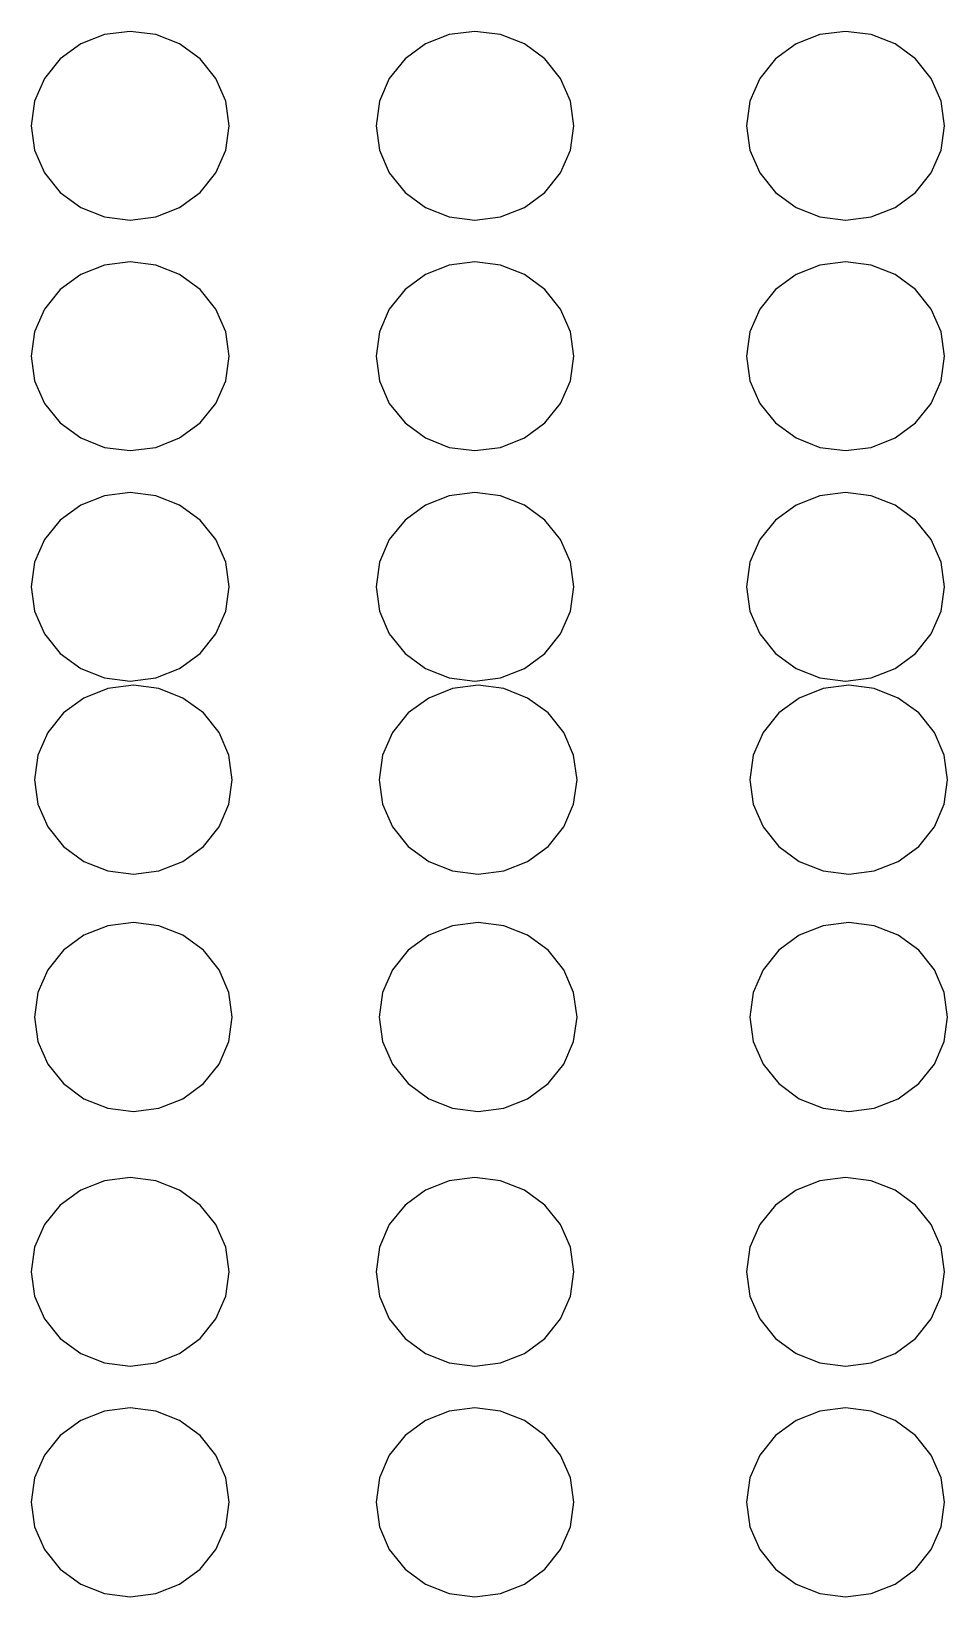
# Model space of a CAD drawing. Header units: inches. Extents: x 710 to 5347, y 114 to 2471.
# Drawn here: x 1197.6 to 1267.1, y 734.3 to 852.9 of the extents above; entities that cross this region are included whole.
import ezdxf

# ---------------------------------------------------------------- set-up
doc = ezdxf.new("R2010")
doc.units = ezdxf.units.IN
doc.header["$MEASUREMENT"] = 0
doc.layers.add('Edges', color=7, linetype='Continuous')

# ---------------------------------------------------------------- blocks, each defined once
blk = doc.blocks.new('fire alarm fr')
at = {"layer": 'Edges'}
for p, q in [((-1912.21, 1039.19), (-1914.15, 1038.95)), ((-1910.27, 1038.95), (-1912.21, 1039.19)), ((-1886.1, 1039.19), (-1888.04, 1038.95)), ((-1884.16, 1038.95), (-1886.1, 1039.19)), ((-1858.02, 1039.19), (-1859.96, 1038.95)), ((-1856.08, 1038.95), (-1858.02, 1039.19)), ((-1915.96, 1038.24), (-1917.51, 1037.1)), ((-1914.15, 1038.95), (-1915.96, 1038.24)), ((-1908.47, 1038.24), (-1910.27, 1038.95)), ((-1906.91, 1037.1), (-1908.47, 1038.24)), ((-1889.84, 1038.24), (-1891.39, 1037.1)), ((-1888.04, 1038.95), (-1889.84, 1038.24)), ((-1882.35, 1038.24), (-1884.16, 1038.95)), ((-1880.8, 1037.1), (-1882.35, 1038.24)), ((-1861.77, 1038.24), (-1863.32, 1037.1)), ((-1859.96, 1038.95), (-1861.77, 1038.24)), ((-1854.27, 1038.24), (-1856.08, 1038.95)), ((-1852.72, 1037.1), (-1854.27, 1038.24)), ((-1917.51, 1037.1), (-1918.7, 1035.62)), ((-1905.72, 1035.62), (-1906.91, 1037.1)), ((-1891.39, 1037.1), (-1892.59, 1035.62)), ((-1879.61, 1035.62), (-1880.8, 1037.1)), ((-1863.32, 1037.1), (-1864.51, 1035.62)), ((-1851.53, 1035.62), (-1852.72, 1037.1)), ((-1918.7, 1035.62), (-1919.45, 1033.89)), ((-1904.97, 1033.89), (-1905.72, 1035.62)), ((-1892.59, 1035.62), (-1893.33, 1033.89)), ((-1878.86, 1033.89), (-1879.61, 1035.62)), ((-1864.51, 1035.62), (-1865.26, 1033.89)), ((-1850.78, 1033.89), (-1851.53, 1035.62)), ((-1919.45, 1033.89), (-1919.71, 1032.04)), ((-1904.72, 1032.04), (-1904.97, 1033.89)), ((-1893.33, 1033.89), (-1893.59, 1032.04)), ((-1878.6, 1032.04), (-1878.86, 1033.89)), ((-1865.26, 1033.89), (-1865.52, 1032.04)), ((-1850.53, 1032.04), (-1850.78, 1033.89)), ((-1919.71, 1032.04), (-1919.45, 1030.19)), ((-1904.97, 1030.19), (-1904.72, 1032.04)), ((-1893.59, 1032.04), (-1893.33, 1030.19)), ((-1878.86, 1030.19), (-1878.6, 1032.04)), ((-1865.52, 1032.04), (-1865.26, 1030.19)), ((-1850.78, 1030.19), (-1850.53, 1032.04)), ((-1919.45, 1030.19), (-1918.7, 1028.47)), ((-1905.72, 1028.47), (-1904.97, 1030.19)), ((-1893.33, 1030.19), (-1892.59, 1028.47)), ((-1879.61, 1028.47), (-1878.86, 1030.19)), ((-1865.26, 1030.19), (-1864.51, 1028.47)), ((-1851.53, 1028.47), (-1850.78, 1030.19)), ((-1918.7, 1028.47), (-1917.51, 1026.99)), ((-1906.91, 1026.99), (-1905.72, 1028.47)), ((-1892.59, 1028.47), (-1891.39, 1026.99)), ((-1880.8, 1026.99), (-1879.61, 1028.47)), ((-1864.51, 1028.47), (-1863.32, 1026.99)), ((-1852.72, 1026.99), (-1851.53, 1028.47)), ((-1917.51, 1026.99), (-1915.96, 1025.85)), ((-1908.47, 1025.85), (-1906.91, 1026.99)), ((-1891.39, 1026.99), (-1889.84, 1025.85)), ((-1882.35, 1025.85), (-1880.8, 1026.99)), ((-1863.32, 1026.99), (-1861.77, 1025.85)), ((-1854.27, 1025.85), (-1852.72, 1026.99)), ((-1915.96, 1025.85), (-1914.15, 1025.14)), ((-1914.15, 1025.14), (-1912.21, 1024.89)), ((-1912.21, 1024.89), (-1910.27, 1025.14)), ((-1910.27, 1025.14), (-1908.47, 1025.85)), ((-1889.84, 1025.85), (-1888.04, 1025.14)), ((-1888.04, 1025.14), (-1886.1, 1024.89)), ((-1886.1, 1024.89), (-1884.16, 1025.14)), ((-1884.16, 1025.14), (-1882.35, 1025.85)), ((-1861.77, 1025.85), (-1859.96, 1025.14)), ((-1859.96, 1025.14), (-1858.02, 1024.89)), ((-1858.02, 1024.89), (-1856.08, 1025.14)), ((-1856.08, 1025.14), (-1854.27, 1025.85)), ((-1914.15, 1021.48), (-1915.96, 1020.77)), ((-1912.21, 1021.72), (-1914.15, 1021.48)), ((-1910.27, 1021.48), (-1912.21, 1021.72)), ((-1908.47, 1020.77), (-1910.27, 1021.48)), ((-1888.04, 1021.48), (-1889.84, 1020.77)), ((-1886.1, 1021.72), (-1888.04, 1021.48)), ((-1884.16, 1021.48), (-1886.1, 1021.72)), ((-1882.35, 1020.77), (-1884.16, 1021.48)), ((-1859.96, 1021.48), (-1861.77, 1020.77)), ((-1858.02, 1021.72), (-1859.96, 1021.48)), ((-1856.08, 1021.48), (-1858.02, 1021.72)), ((-1854.27, 1020.77), (-1856.08, 1021.48)), ((-1915.96, 1020.77), (-1917.51, 1019.63)), ((-1906.91, 1019.63), (-1908.47, 1020.77)), ((-1889.84, 1020.77), (-1891.39, 1019.63)), ((-1880.8, 1019.63), (-1882.35, 1020.77)), ((-1861.77, 1020.77), (-1863.32, 1019.63)), ((-1852.72, 1019.63), (-1854.27, 1020.77)), ((-1917.51, 1019.63), (-1918.7, 1018.15)), ((-1905.72, 1018.15), (-1906.91, 1019.63)), ((-1891.39, 1019.63), (-1892.59, 1018.15)), ((-1879.61, 1018.15), (-1880.8, 1019.63)), ((-1863.32, 1019.63), (-1864.51, 1018.15)), ((-1851.53, 1018.15), (-1852.72, 1019.63)), ((-1918.7, 1018.15), (-1919.45, 1016.43)), ((-1904.97, 1016.43), (-1905.72, 1018.15)), ((-1892.59, 1018.15), (-1893.33, 1016.43)), ((-1878.86, 1016.43), (-1879.61, 1018.15)), ((-1864.51, 1018.15), (-1865.26, 1016.43)), ((-1850.78, 1016.43), (-1851.53, 1018.15)), ((-1919.45, 1016.43), (-1919.71, 1014.57)), ((-1904.72, 1014.57), (-1904.97, 1016.43)), ((-1893.33, 1016.43), (-1893.59, 1014.57)), ((-1878.6, 1014.57), (-1878.86, 1016.43)), ((-1865.26, 1016.43), (-1865.52, 1014.57)), ((-1850.53, 1014.57), (-1850.78, 1016.43)), ((-1919.71, 1014.57), (-1919.45, 1012.72)), ((-1904.97, 1012.72), (-1904.72, 1014.57)), ((-1893.59, 1014.57), (-1893.33, 1012.72)), ((-1878.86, 1012.72), (-1878.6, 1014.57)), ((-1865.52, 1014.57), (-1865.26, 1012.72)), ((-1850.78, 1012.72), (-1850.53, 1014.57)), ((-1919.45, 1012.72), (-1918.7, 1011)), ((-1905.72, 1011), (-1904.97, 1012.72)), ((-1893.33, 1012.72), (-1892.59, 1011)), ((-1879.61, 1011), (-1878.86, 1012.72)), ((-1865.26, 1012.72), (-1864.51, 1011)), ((-1851.53, 1011), (-1850.78, 1012.72)), ((-1918.7, 1011), (-1917.51, 1009.52)), ((-1906.91, 1009.52), (-1905.72, 1011)), ((-1892.59, 1011), (-1891.39, 1009.52)), ((-1880.8, 1009.52), (-1879.61, 1011)), ((-1864.51, 1011), (-1863.32, 1009.52)), ((-1852.72, 1009.52), (-1851.53, 1011)), ((-1917.51, 1009.52), (-1915.96, 1008.38)), ((-1908.47, 1008.38), (-1906.91, 1009.52)), ((-1891.39, 1009.52), (-1889.84, 1008.38)), ((-1882.35, 1008.38), (-1880.8, 1009.52)), ((-1863.32, 1009.52), (-1861.77, 1008.38)), ((-1854.27, 1008.38), (-1852.72, 1009.52)), ((-1915.96, 1008.38), (-1914.15, 1007.67)), ((-1910.27, 1007.67), (-1908.47, 1008.38)), ((-1889.84, 1008.38), (-1888.04, 1007.67)), ((-1884.16, 1007.67), (-1882.35, 1008.38)), ((-1861.77, 1008.38), (-1859.96, 1007.67)), ((-1856.08, 1007.67), (-1854.27, 1008.38)), ((-1914.15, 1007.67), (-1912.21, 1007.43)), ((-1912.21, 1007.43), (-1910.27, 1007.67)), ((-1888.04, 1007.67), (-1886.1, 1007.43)), ((-1886.1, 1007.43), (-1884.16, 1007.67)), ((-1859.96, 1007.67), (-1858.02, 1007.43)), ((-1858.02, 1007.43), (-1856.08, 1007.67)), ((-1914.15, 1004.01), (-1915.96, 1003.3)), ((-1912.21, 1004.26), (-1914.15, 1004.01)), ((-1910.27, 1004.01), (-1912.21, 1004.26)), ((-1908.47, 1003.3), (-1910.27, 1004.01)), ((-1888.04, 1004.01), (-1889.84, 1003.3)), ((-1886.1, 1004.26), (-1888.04, 1004.01)), ((-1884.16, 1004.01), (-1886.1, 1004.26)), ((-1882.35, 1003.3), (-1884.16, 1004.01)), ((-1859.96, 1004.01), (-1861.77, 1003.3)), ((-1858.02, 1004.26), (-1859.96, 1004.01)), ((-1856.08, 1004.01), (-1858.02, 1004.26)), ((-1854.27, 1003.3), (-1856.08, 1004.01)), ((-1915.96, 1003.3), (-1917.51, 1002.16)), ((-1906.91, 1002.16), (-1908.47, 1003.3)), ((-1889.84, 1003.3), (-1891.39, 1002.16)), ((-1880.8, 1002.16), (-1882.35, 1003.3)), ((-1861.77, 1003.3), (-1863.32, 1002.16)), ((-1852.72, 1002.16), (-1854.27, 1003.3)), ((-1917.51, 1002.16), (-1918.7, 1000.68)), ((-1905.72, 1000.68), (-1906.91, 1002.16)), ((-1891.39, 1002.16), (-1892.59, 1000.68)), ((-1879.61, 1000.68), (-1880.8, 1002.16)), ((-1863.32, 1002.16), (-1864.51, 1000.68)), ((-1851.53, 1000.68), (-1852.72, 1002.16)), ((-1918.7, 1000.68), (-1919.45, 998.96)), ((-1904.97, 998.96), (-1905.72, 1000.68)), ((-1892.59, 1000.68), (-1893.33, 998.96)), ((-1878.86, 998.96), (-1879.61, 1000.68)), ((-1864.51, 1000.68), (-1865.26, 998.96)), ((-1850.78, 998.96), (-1851.53, 1000.68)), ((-1919.45, 998.96), (-1919.71, 997.11)), ((-1904.72, 997.11), (-1904.97, 998.96)), ((-1893.33, 998.96), (-1893.59, 997.11)), ((-1878.6, 997.11), (-1878.86, 998.96)), ((-1865.26, 998.96), (-1865.52, 997.11)), ((-1850.53, 997.11), (-1850.78, 998.96)), ((-1919.71, 997.11), (-1919.45, 995.26)), ((-1904.97, 995.26), (-1904.72, 997.11)), ((-1893.59, 997.11), (-1893.33, 995.26)), ((-1878.86, 995.26), (-1878.6, 997.11)), ((-1865.52, 997.11), (-1865.26, 995.26)), ((-1850.78, 995.26), (-1850.53, 997.11)), ((-1919.45, 995.26), (-1918.7, 993.53)), ((-1905.72, 993.53), (-1904.97, 995.26)), ((-1893.33, 995.26), (-1892.59, 993.53)), ((-1879.61, 993.53), (-1878.86, 995.26)), ((-1865.26, 995.26), (-1864.51, 993.53)), ((-1851.53, 993.53), (-1850.78, 995.26)), ((-1918.7, 993.53), (-1917.51, 992.05)), ((-1906.91, 992.05), (-1905.72, 993.53)), ((-1892.59, 993.53), (-1891.39, 992.05)), ((-1880.8, 992.05), (-1879.61, 993.53)), ((-1864.51, 993.53), (-1863.32, 992.05)), ((-1852.72, 992.05), (-1851.53, 993.53)), ((-1917.51, 992.05), (-1915.96, 990.91)), ((-1908.47, 990.91), (-1906.91, 992.05)), ((-1891.39, 992.05), (-1889.84, 990.91)), ((-1882.35, 990.91), (-1880.8, 992.05)), ((-1863.32, 992.05), (-1861.77, 990.91)), ((-1854.27, 990.91), (-1852.72, 992.05)), ((-1915.96, 990.91), (-1914.15, 990.2)), ((-1910.27, 990.2), (-1908.47, 990.91)), ((-1889.84, 990.91), (-1888.04, 990.2)), ((-1884.16, 990.2), (-1882.35, 990.91)), ((-1861.77, 990.91), (-1859.96, 990.2)), ((-1856.08, 990.2), (-1854.27, 990.91)), ((-1913.91, 989.4), (-1915.72, 988.68)), ((-1914.15, 990.2), (-1912.21, 989.96)), ((-1911.97, 989.64), (-1913.91, 989.4)), ((-1912.21, 989.96), (-1910.27, 990.2)), ((-1910.03, 989.4), (-1911.97, 989.64)), ((-1908.22, 988.68), (-1910.03, 989.4)), ((-1887.79, 989.4), (-1889.6, 988.68)), ((-1888.04, 990.2), (-1886.1, 989.96)), ((-1885.85, 989.64), (-1887.79, 989.4)), ((-1886.1, 989.96), (-1884.16, 990.2)), ((-1883.91, 989.4), (-1885.85, 989.64)), ((-1882.11, 988.68), (-1883.91, 989.4)), ((-1859.72, 989.4), (-1861.53, 988.68)), ((-1859.96, 990.2), (-1858.02, 989.96)), ((-1857.78, 989.64), (-1859.72, 989.4)), ((-1858.02, 989.96), (-1856.08, 990.2)), ((-1855.84, 989.4), (-1857.78, 989.64)), ((-1854.03, 988.68), (-1855.84, 989.4)), ((-1915.72, 988.68), (-1917.27, 987.55)), ((-1906.67, 987.55), (-1908.22, 988.68)), ((-1889.6, 988.68), (-1891.15, 987.55)), ((-1880.56, 987.55), (-1882.11, 988.68)), ((-1861.53, 988.68), (-1863.08, 987.55)), ((-1852.48, 987.55), (-1854.03, 988.68)), ((-1917.27, 987.55), (-1918.46, 986.07)), ((-1905.48, 986.07), (-1906.67, 987.55)), ((-1891.15, 987.55), (-1892.34, 986.07)), ((-1879.36, 986.07), (-1880.56, 987.55)), ((-1863.08, 987.55), (-1864.27, 986.07)), ((-1851.29, 986.07), (-1852.48, 987.55)), ((-1918.46, 986.07), (-1919.21, 984.34)), ((-1904.73, 984.34), (-1905.48, 986.07)), ((-1892.34, 986.07), (-1893.09, 984.34)), ((-1878.62, 984.34), (-1879.36, 986.07)), ((-1864.27, 986.07), (-1865.02, 984.34)), ((-1850.54, 984.34), (-1851.29, 986.07)), ((-1919.21, 984.34), (-1919.47, 982.49)), ((-1904.48, 982.49), (-1904.73, 984.34)), ((-1893.09, 984.34), (-1893.35, 982.49)), ((-1878.36, 982.49), (-1878.62, 984.34)), ((-1865.02, 984.34), (-1865.27, 982.49)), ((-1850.29, 982.49), (-1850.54, 984.34)), ((-1919.47, 982.49), (-1919.21, 980.64)), ((-1904.73, 980.64), (-1904.48, 982.49)), ((-1893.35, 982.49), (-1893.09, 980.64)), ((-1878.62, 980.64), (-1878.36, 982.49)), ((-1865.27, 982.49), (-1865.02, 980.64)), ((-1850.54, 980.64), (-1850.29, 982.49)), ((-1919.21, 980.64), (-1918.46, 978.92)), ((-1905.48, 978.92), (-1904.73, 980.64)), ((-1893.09, 980.64), (-1892.34, 978.92)), ((-1879.36, 978.92), (-1878.62, 980.64)), ((-1865.02, 980.64), (-1864.27, 978.92)), ((-1851.29, 978.92), (-1850.54, 980.64)), ((-1918.46, 978.92), (-1917.27, 977.44)), ((-1906.67, 977.44), (-1905.48, 978.92)), ((-1892.34, 978.92), (-1891.15, 977.44)), ((-1880.56, 977.44), (-1879.36, 978.92)), ((-1864.27, 978.92), (-1863.08, 977.44)), ((-1852.48, 977.44), (-1851.29, 978.92)), ((-1917.27, 977.44), (-1915.72, 976.3)), ((-1908.22, 976.3), (-1906.67, 977.44)), ((-1891.15, 977.44), (-1889.6, 976.3)), ((-1882.11, 976.3), (-1880.56, 977.44)), ((-1863.08, 977.44), (-1861.53, 976.3)), ((-1854.03, 976.3), (-1852.48, 977.44)), ((-1915.72, 976.3), (-1913.91, 975.59)), ((-1910.03, 975.59), (-1908.22, 976.3)), ((-1889.6, 976.3), (-1887.79, 975.59)), ((-1883.91, 975.59), (-1882.11, 976.3)), ((-1861.53, 976.3), (-1859.72, 975.59)), ((-1855.84, 975.59), (-1854.03, 976.3)), ((-1913.91, 975.59), (-1911.97, 975.34)), ((-1911.97, 975.34), (-1910.03, 975.59)), ((-1887.79, 975.59), (-1885.85, 975.34)), ((-1885.85, 975.34), (-1883.91, 975.59)), ((-1859.72, 975.59), (-1857.78, 975.34)), ((-1857.78, 975.34), (-1855.84, 975.59)), ((-1913.91, 971.42), (-1915.72, 970.71)), ((-1911.97, 971.66), (-1913.91, 971.42)), ((-1910.03, 971.42), (-1911.97, 971.66)), ((-1908.22, 970.71), (-1910.03, 971.42)), ((-1887.79, 971.42), (-1889.6, 970.71)), ((-1885.85, 971.66), (-1887.79, 971.42)), ((-1883.91, 971.42), (-1885.85, 971.66)), ((-1882.11, 970.71), (-1883.91, 971.42)), ((-1859.72, 971.42), (-1861.53, 970.71)), ((-1857.78, 971.66), (-1859.72, 971.42)), ((-1855.84, 971.42), (-1857.78, 971.66)), ((-1854.03, 970.71), (-1855.84, 971.42)), ((-1915.72, 970.71), (-1917.27, 969.57)), ((-1906.67, 969.57), (-1908.22, 970.71)), ((-1889.6, 970.71), (-1891.15, 969.57)), ((-1880.56, 969.57), (-1882.11, 970.71)), ((-1861.53, 970.71), (-1863.08, 969.57)), ((-1852.48, 969.57), (-1854.03, 970.71)), ((-1917.27, 969.57), (-1918.46, 968.09)), ((-1905.48, 968.09), (-1906.67, 969.57)), ((-1891.15, 969.57), (-1892.34, 968.09)), ((-1879.36, 968.09), (-1880.56, 969.57)), ((-1863.08, 969.57), (-1864.27, 968.09)), ((-1851.29, 968.09), (-1852.48, 969.57)), ((-1918.46, 968.09), (-1919.21, 966.36)), ((-1904.73, 966.36), (-1905.48, 968.09)), ((-1892.34, 968.09), (-1893.09, 966.36)), ((-1878.62, 966.36), (-1879.36, 968.09)), ((-1864.27, 968.09), (-1865.02, 966.36)), ((-1850.54, 966.36), (-1851.29, 968.09)), ((-1919.21, 966.36), (-1919.47, 964.51)), ((-1904.48, 964.51), (-1904.73, 966.36)), ((-1893.09, 966.36), (-1893.35, 964.51)), ((-1878.36, 964.51), (-1878.62, 966.36)), ((-1865.02, 966.36), (-1865.27, 964.51)), ((-1850.29, 964.51), (-1850.54, 966.36)), ((-1919.47, 964.51), (-1919.21, 962.66)), ((-1904.73, 962.66), (-1904.48, 964.51)), ((-1893.35, 964.51), (-1893.09, 962.66)), ((-1878.62, 962.66), (-1878.36, 964.51)), ((-1865.27, 964.51), (-1865.02, 962.66)), ((-1850.54, 962.66), (-1850.29, 964.51)), ((-1919.21, 962.66), (-1918.46, 960.94)), ((-1905.48, 960.94), (-1904.73, 962.66)), ((-1893.09, 962.66), (-1892.34, 960.94)), ((-1879.36, 960.94), (-1878.62, 962.66)), ((-1865.02, 962.66), (-1864.27, 960.94)), ((-1851.29, 960.94), (-1850.54, 962.66)), ((-1918.46, 960.94), (-1917.27, 959.46)), ((-1906.67, 959.46), (-1905.48, 960.94)), ((-1892.34, 960.94), (-1891.15, 959.46)), ((-1880.56, 959.46), (-1879.36, 960.94)), ((-1864.27, 960.94), (-1863.08, 959.46)), ((-1852.48, 959.46), (-1851.29, 960.94)), ((-1917.27, 959.46), (-1915.72, 958.32)), ((-1915.72, 958.32), (-1913.91, 957.61)), ((-1910.03, 957.61), (-1908.22, 958.32)), ((-1908.22, 958.32), (-1906.67, 959.46)), ((-1891.15, 959.46), (-1889.6, 958.32)), ((-1889.6, 958.32), (-1887.79, 957.61)), ((-1883.91, 957.61), (-1882.11, 958.32)), ((-1882.11, 958.32), (-1880.56, 959.46)), ((-1863.08, 959.46), (-1861.53, 958.32)), ((-1861.53, 958.32), (-1859.72, 957.61)), ((-1855.84, 957.61), (-1854.03, 958.32)), ((-1854.03, 958.32), (-1852.48, 959.46)), ((-1913.91, 957.61), (-1911.97, 957.36)), ((-1911.97, 957.36), (-1910.03, 957.61)), ((-1887.79, 957.61), (-1885.85, 957.36)), ((-1885.85, 957.36), (-1883.91, 957.61)), ((-1859.72, 957.61), (-1857.78, 957.36)), ((-1857.78, 957.36), (-1855.84, 957.61)), ((-1915.96, 951.4), (-1917.51, 950.26)), ((-1914.15, 952.11), (-1915.96, 951.4)), ((-1912.21, 952.36), (-1914.15, 952.11)), ((-1910.27, 952.11), (-1912.21, 952.36)), ((-1908.47, 951.4), (-1910.27, 952.11)), ((-1906.91, 950.26), (-1908.47, 951.4)), ((-1889.84, 951.4), (-1891.39, 950.26)), ((-1888.04, 952.11), (-1889.84, 951.4)), ((-1886.1, 952.36), (-1888.04, 952.11)), ((-1884.16, 952.11), (-1886.1, 952.36)), ((-1882.35, 951.4), (-1884.16, 952.11)), ((-1880.8, 950.26), (-1882.35, 951.4)), ((-1861.77, 951.4), (-1863.32, 950.26)), ((-1859.96, 952.11), (-1861.77, 951.4)), ((-1858.02, 952.36), (-1859.96, 952.11)), ((-1856.08, 952.11), (-1858.02, 952.36)), ((-1854.27, 951.4), (-1856.08, 952.11)), ((-1852.72, 950.26), (-1854.27, 951.4)), ((-1917.51, 950.26), (-1918.7, 948.78)), ((-1905.72, 948.78), (-1906.91, 950.26)), ((-1891.39, 950.26), (-1892.59, 948.78)), ((-1879.61, 948.78), (-1880.8, 950.26)), ((-1863.32, 950.26), (-1864.51, 948.78)), ((-1851.53, 948.78), (-1852.72, 950.26)), ((-1918.7, 948.78), (-1919.45, 947.06)), ((-1904.97, 947.06), (-1905.72, 948.78)), ((-1892.59, 948.78), (-1893.33, 947.06)), ((-1878.86, 947.06), (-1879.61, 948.78)), ((-1864.51, 948.78), (-1865.26, 947.06)), ((-1850.78, 947.06), (-1851.53, 948.78)), ((-1919.45, 947.06), (-1919.71, 945.21)), ((-1904.72, 945.21), (-1904.97, 947.06)), ((-1893.33, 947.06), (-1893.59, 945.21)), ((-1878.6, 945.21), (-1878.86, 947.06)), ((-1865.26, 947.06), (-1865.52, 945.21)), ((-1850.53, 945.21), (-1850.78, 947.06)), ((-1919.71, 945.21), (-1919.45, 943.36)), ((-1904.97, 943.36), (-1904.72, 945.21)), ((-1893.59, 945.21), (-1893.33, 943.36)), ((-1878.86, 943.36), (-1878.6, 945.21)), ((-1865.52, 945.21), (-1865.26, 943.36)), ((-1850.78, 943.36), (-1850.53, 945.21)), ((-1919.45, 943.36), (-1918.7, 941.63)), ((-1905.72, 941.63), (-1904.97, 943.36)), ((-1893.33, 943.36), (-1892.59, 941.63)), ((-1879.61, 941.63), (-1878.86, 943.36)), ((-1865.26, 943.36), (-1864.51, 941.63)), ((-1851.53, 941.63), (-1850.78, 943.36)), ((-1918.7, 941.63), (-1917.51, 940.15)), ((-1906.91, 940.15), (-1905.72, 941.63)), ((-1892.59, 941.63), (-1891.39, 940.15)), ((-1880.8, 940.15), (-1879.61, 941.63)), ((-1864.51, 941.63), (-1863.32, 940.15)), ((-1852.72, 940.15), (-1851.53, 941.63)), ((-1917.51, 940.15), (-1915.96, 939.02)), ((-1908.47, 939.02), (-1906.91, 940.15)), ((-1891.39, 940.15), (-1889.84, 939.02)), ((-1882.35, 939.02), (-1880.8, 940.15)), ((-1863.32, 940.15), (-1861.77, 939.02)), ((-1854.27, 939.02), (-1852.72, 940.15)), ((-1915.96, 939.02), (-1914.15, 938.3)), ((-1914.15, 938.3), (-1912.21, 938.06)), ((-1912.21, 938.06), (-1910.27, 938.3)), ((-1910.27, 938.3), (-1908.47, 939.02)), ((-1889.84, 939.02), (-1888.04, 938.3)), ((-1888.04, 938.3), (-1886.1, 938.06)), ((-1886.1, 938.06), (-1884.16, 938.3)), ((-1884.16, 938.3), (-1882.35, 939.02)), ((-1861.77, 939.02), (-1859.96, 938.3)), ((-1859.96, 938.3), (-1858.02, 938.06)), ((-1858.02, 938.06), (-1856.08, 938.3)), ((-1856.08, 938.3), (-1854.27, 939.02)), ((-1914.15, 934.65), (-1915.96, 933.93)), ((-1912.21, 934.89), (-1914.15, 934.65)), ((-1910.27, 934.65), (-1912.21, 934.89)), ((-1908.47, 933.93), (-1910.27, 934.65)), ((-1888.04, 934.65), (-1889.84, 933.93)), ((-1886.1, 934.89), (-1888.04, 934.65)), ((-1884.16, 934.65), (-1886.1, 934.89)), ((-1882.35, 933.93), (-1884.16, 934.65)), ((-1859.96, 934.65), (-1861.77, 933.93)), ((-1858.02, 934.89), (-1859.96, 934.65)), ((-1856.08, 934.65), (-1858.02, 934.89)), ((-1854.27, 933.93), (-1856.08, 934.65)), ((-1915.96, 933.93), (-1917.51, 932.8)), ((-1906.91, 932.8), (-1908.47, 933.93)), ((-1889.84, 933.93), (-1891.39, 932.8)), ((-1880.8, 932.8), (-1882.35, 933.93)), ((-1861.77, 933.93), (-1863.32, 932.8)), ((-1852.72, 932.8), (-1854.27, 933.93)), ((-1917.51, 932.8), (-1918.7, 931.31)), ((-1905.72, 931.31), (-1906.91, 932.8)), ((-1891.39, 932.8), (-1892.59, 931.31)), ((-1879.61, 931.31), (-1880.8, 932.8)), ((-1863.32, 932.8), (-1864.51, 931.31)), ((-1851.53, 931.31), (-1852.72, 932.8)), ((-1918.7, 931.31), (-1919.45, 929.59)), ((-1904.97, 929.59), (-1905.72, 931.31)), ((-1892.59, 931.31), (-1893.33, 929.59)), ((-1878.86, 929.59), (-1879.61, 931.31)), ((-1864.51, 931.31), (-1865.26, 929.59)), ((-1850.78, 929.59), (-1851.53, 931.31)), ((-1919.45, 929.59), (-1919.71, 927.74)), ((-1904.72, 927.74), (-1904.97, 929.59)), ((-1893.33, 929.59), (-1893.59, 927.74)), ((-1878.6, 927.74), (-1878.86, 929.59)), ((-1865.26, 929.59), (-1865.52, 927.74)), ((-1850.53, 927.74), (-1850.78, 929.59)), ((-1919.71, 927.74), (-1919.45, 925.89)), ((-1904.97, 925.89), (-1904.72, 927.74)), ((-1893.59, 927.74), (-1893.33, 925.89)), ((-1878.86, 925.89), (-1878.6, 927.74)), ((-1865.52, 927.74), (-1865.26, 925.89)), ((-1850.78, 925.89), (-1850.53, 927.74)), ((-1919.45, 925.89), (-1918.7, 924.16)), ((-1905.72, 924.16), (-1904.97, 925.89)), ((-1893.33, 925.89), (-1892.59, 924.16)), ((-1879.61, 924.16), (-1878.86, 925.89)), ((-1865.26, 925.89), (-1864.51, 924.16)), ((-1851.53, 924.16), (-1850.78, 925.89)), ((-1918.7, 924.16), (-1917.51, 922.68)), ((-1906.91, 922.68), (-1905.72, 924.16)), ((-1892.59, 924.16), (-1891.39, 922.68)), ((-1880.8, 922.68), (-1879.61, 924.16)), ((-1864.51, 924.16), (-1863.32, 922.68)), ((-1852.72, 922.68), (-1851.53, 924.16)), ((-1917.51, 922.68), (-1915.96, 921.55)), ((-1915.96, 921.55), (-1914.15, 920.83)), ((-1910.27, 920.83), (-1908.47, 921.55)), ((-1908.47, 921.55), (-1906.91, 922.68)), ((-1891.39, 922.68), (-1889.84, 921.55)), ((-1889.84, 921.55), (-1888.04, 920.83)), ((-1884.16, 920.83), (-1882.35, 921.55)), ((-1882.35, 921.55), (-1880.8, 922.68)), ((-1863.32, 922.68), (-1861.77, 921.55)), ((-1861.77, 921.55), (-1859.96, 920.83)), ((-1856.08, 920.83), (-1854.27, 921.55)), ((-1854.27, 921.55), (-1852.72, 922.68)), ((-1914.15, 920.83), (-1912.21, 920.59)), ((-1912.21, 920.59), (-1910.27, 920.83)), ((-1888.04, 920.83), (-1886.1, 920.59)), ((-1886.1, 920.59), (-1884.16, 920.83)), ((-1859.96, 920.83), (-1858.02, 920.59)), ((-1858.02, 920.59), (-1856.08, 920.83))]:
    blk.add_line(p, q, dxfattribs=at)

msp = doc.modelspace()

# ---------------------------------------------------------------- block references
msp.add_blockref('fire alarm fr', (3117.35, -186.28))

doc.saveas('drawing.dxf')
